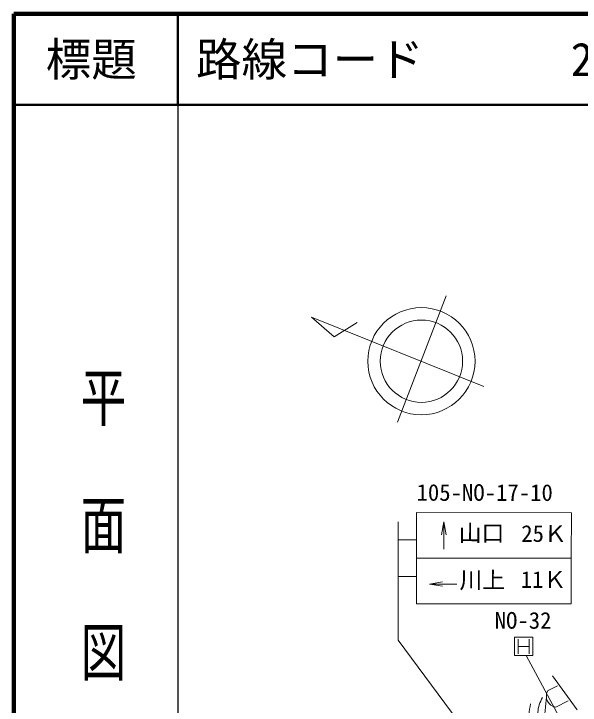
# Model space of a CAD drawing. Units: millimetres, scale not verified. Extents: x 40000 to 680000, y 20000 to 380000.
# Drawn here: x 40000 to 102180, y 304068 to 380000 of the extents above; entities that cross this region are included whole.
import ezdxf
from ezdxf.enums import TextEntityAlignment as Align

# ---------------------------------------------------------------- set-up
doc = ezdxf.new("R2010")
doc.units = ezdxf.units.MM
doc.header["$LTSCALE"] = 1000
for name, color, linetype, lineweight in [('M-BGD-EXST', 7, 'Continuous', 13), ('M-BGD-RSTR', 3, 'Continuous', 13), ('M-TTL', 7, 'Continuous', 13), ('M-TTL-BAND', 7, 'Continuous', 25), ('M-TTL-LINE', 7, 'Continuous', 13), ('M-TTL-TXT', 7, 'Continuous', 13)]:
    doc.layers.add(name, color=color, linetype=linetype, lineweight=lineweight)
doc.styles.add('@ＭＳ ゴシック', font='')
doc.styles.add('ＭＳ ゴシック', font='')
doc.styles.get('@ＭＳ ゴシック').set_extended_font_data('@MS Gothic')
doc.styles.get('ＭＳ ゴシック').set_extended_font_data('MS Gothic')

# ---------------------------------------------------------------- blocks, each defined once
blk = doc.blocks.new('open_arrow')
at = {"color": 0, "linetype": 'Continuous', "lineweight": -2}
blk.add_lwpolyline([(7.5, 1.25), (0, 0), (7.5, -1.25)], dxfattribs=at)

msp = doc.modelspace()

# ---------------------------------------------------------------- linework, layer by layer
at = {"layer": 'M-BGD-EXST'}
for p, q in [((84208, 320214), (84213, 325214)), ((101213, 325199), (84213, 325214)), ((101208, 320199), (101213, 325199)), ((82212, 324215), (82201, 311215)), ((87212, 324211), (87209, 321211)), ((82222, 322215), (84210, 322214)), ((84204, 315214), (84208, 320214)), ((101208, 320199), (84208, 320214)), ((101204, 315199), (101208, 320199)), ((82219, 318215), (84207, 318214)), ((85634, 317372), (88634, 317374)), ((101204, 315199), (84204, 315214)), ((94974, 309521), (94976, 311521)), ((94976, 311521), (96976, 311519)), ((96976, 311519), (96974, 309519)), ((82201, 311215), (107503, 277006)), ((95366, 311311), (95364, 309711)), ((96566, 311310), (96564, 309710)), ((95365, 310511), (96565, 310510)), ((96974, 309519), (94974, 309521)), ((96255, 309520), (111080, 281974))]:
    msp.add_line(p, q, dxfattribs=at)
at = {"layer": 'M-BGD-RSTR'}
for p, q in [((82141, 335158), (87458, 349016)), ((91618, 339051), (72694, 346677)), ((72694, 346677), (75189, 344529)), ((75189, 344529), (77711, 346080))]:
    msp.add_line(p, q, dxfattribs=at)
for radius in [5885, 4520]:
    msp.add_circle((84750, 341847), radius, dxfattribs=at)
at = {"layer": 'M-TTL', "color": 2, "lineweight": 140}
for p, q in [((40000, 380000), (40000, 20000)), ((680000, 380000), (40000, 380000))]:
    msp.add_line(p, q, dxfattribs=at)
at = {"layer": 'M-TTL'}
for p, q in [((101844, 303548), (99159, 307303)), ((98596, 305625), (99701, 306182)), ((99498, 303840), (100875, 304535))]:
    msp.add_line(p, q, dxfattribs=at)
msp.add_arc((99717, 305070), 1250, 153.66041, 259.92061, dxfattribs=at)
at = {"layer": 'M-TTL-BAND'}
msp.add_line((58000, 370000), (58000, 20000), dxfattribs=at)
at = {"layer": 'M-TTL-LINE', "lineweight": 50}
for p, q in [((58000, 380000), (58000, 370000)), ((40000, 370000), (680000, 370000))]:
    msp.add_line(p, q, dxfattribs=at)
at = {"layer": 'M-TTL-LINE'}
for points, knots in [([(98041, 304921), (97907, 304654), (97773, 304388), (97685, 304109), (97517, 303576), (97516, 302996), (97430, 302436), (97307, 301630), (97007, 300866), (96718, 300103), (96454, 299405), (96198, 298707), (95905, 298025), (95628, 297379), (95316, 296747), (95041, 296098), (94703, 295302), (94419, 294479), (94025, 293715), (93577, 292848), (92988, 292058), (92450, 291231), (91948, 290461), (91490, 289659), (90927, 288950), (89678, 287379), (87913, 286263), (86308, 284998), (85249, 284165), (84260, 283267), (83161, 282516), (82357, 281967), (81494, 281497), (80624, 281047), (79816, 280630), (79002, 280231), (78188, 279832)], [0, 0, 0, 0, 1, 1, 1, 2, 2, 2, 3, 3, 3, 4, 4, 4, 5, 5, 5, 6, 6, 6, 7, 7, 7, 8, 8, 8, 9, 9, 9, 10, 10, 10, 11, 11, 11, 12, 12, 12, 12]), ([(98498, 304971), (98403, 303990), (98308, 303008), (98191, 302029), (98074, 301061), (97936, 300095), (97732, 299139), (97514, 298117), (97222, 297107), (96816, 296147), (96375, 295103), (95799, 294118), (95191, 293156), (94243, 291657), (93218, 290212), (92093, 288848), (91385, 287989), (90637, 287162), (89859, 286365), (89065, 285551), (88240, 284769), (87372, 284034), (86550, 283339), (85690, 282686), (84784, 282109), (83585, 281346), (82307, 280714), (81029, 280083)], [0, 0, 0, 0, 1, 1, 1, 2, 2, 2, 3, 3, 3, 4, 4, 4, 5, 5, 5, 6, 6, 6, 7, 7, 7, 8, 8, 8, 9, 9, 9, 9]), ([(96722, 304212), (96591, 303420), (96461, 302628), (96365, 301828), (96295, 301250), (96244, 300667), (96110, 300104), (95934, 299368), (95617, 298667), (95296, 297975), (94858, 297030), (94412, 296101), (93924, 295186), (93399, 294201), (92825, 293232), (92147, 292348), (91717, 291787), (91245, 291260), (90776, 290726), (89921, 289752), (89076, 288755), (88085, 287939), (86906, 286966), (85520, 286250), (84229, 285406), (83236, 284757), (82299, 284033), (81285, 283431), (80695, 283080), (80078, 282770), (79459, 282469), (78131, 281821), (76791, 281208), (75450, 280595)], [0, 0, 0, 0, 1, 1, 1, 2, 2, 2, 3, 3, 3, 4, 4, 4, 5, 5, 5, 6, 6, 6, 7, 7, 7, 8, 8, 8, 9, 9, 9, 10, 10, 10, 11, 11, 11, 11])]:
    msp.add_open_spline(points, degree=3, knots=knots, dxfattribs=at)

# ---------------------------------------------------------------- block references
at = {"layer": 'M-BGD-EXST', "xscale": 193, "yscale": 193, "rotation": 269.9}
msp.add_blockref('open_arrow', (87212, 324211), dxfattribs=at)
at = {"layer": 'M-BGD-EXST', "xscale": 193, "yscale": 193}
msp.add_blockref('open_arrow', (85634, 317372), dxfattribs=at)

# ---------------------------------------------------------------- texts
at = {"layer": 'M-BGD-EXST', "style": 'ＭＳ ゴシック'}
for s, p in [('105-NO-17-10', (84214, 325964)), ('山口', (88849, 321500)), ('25Ｋ', (95710, 321454)), ('川上', (88934, 316350)), ('11Ｋ', (95650, 316405)), ('NO-32', (92794, 311917))]:
    msp.add_text(s, height=1833, rotation=359.95, dxfattribs=at).set_placement(p, align=Align.BOTTOM_LEFT)
at = {"layer": 'M-TTL-BAND', "style": '@ＭＳ ゴシック', "width": 1.4}
msp.add_text('平  面  図', height=3666, rotation=270, dxfattribs=at).set_placement((49777, 306475), align=Align.MIDDLE_RIGHT)
at = {"layer": 'M-TTL-TXT', "style": 'ＭＳ ゴシック'}
msp.add_text('標題', height=3666, dxfattribs=at).set_placement((48500, 375000), align=Align.MIDDLE_CENTER)
for s, p in [('路線コード', (60000, 375000)), ('262', (101142, 375000))]:
    msp.add_text(s, height=3666, dxfattribs=at).set_placement(p, align=Align.MIDDLE_LEFT)

doc.saveas('drawing.dxf')
